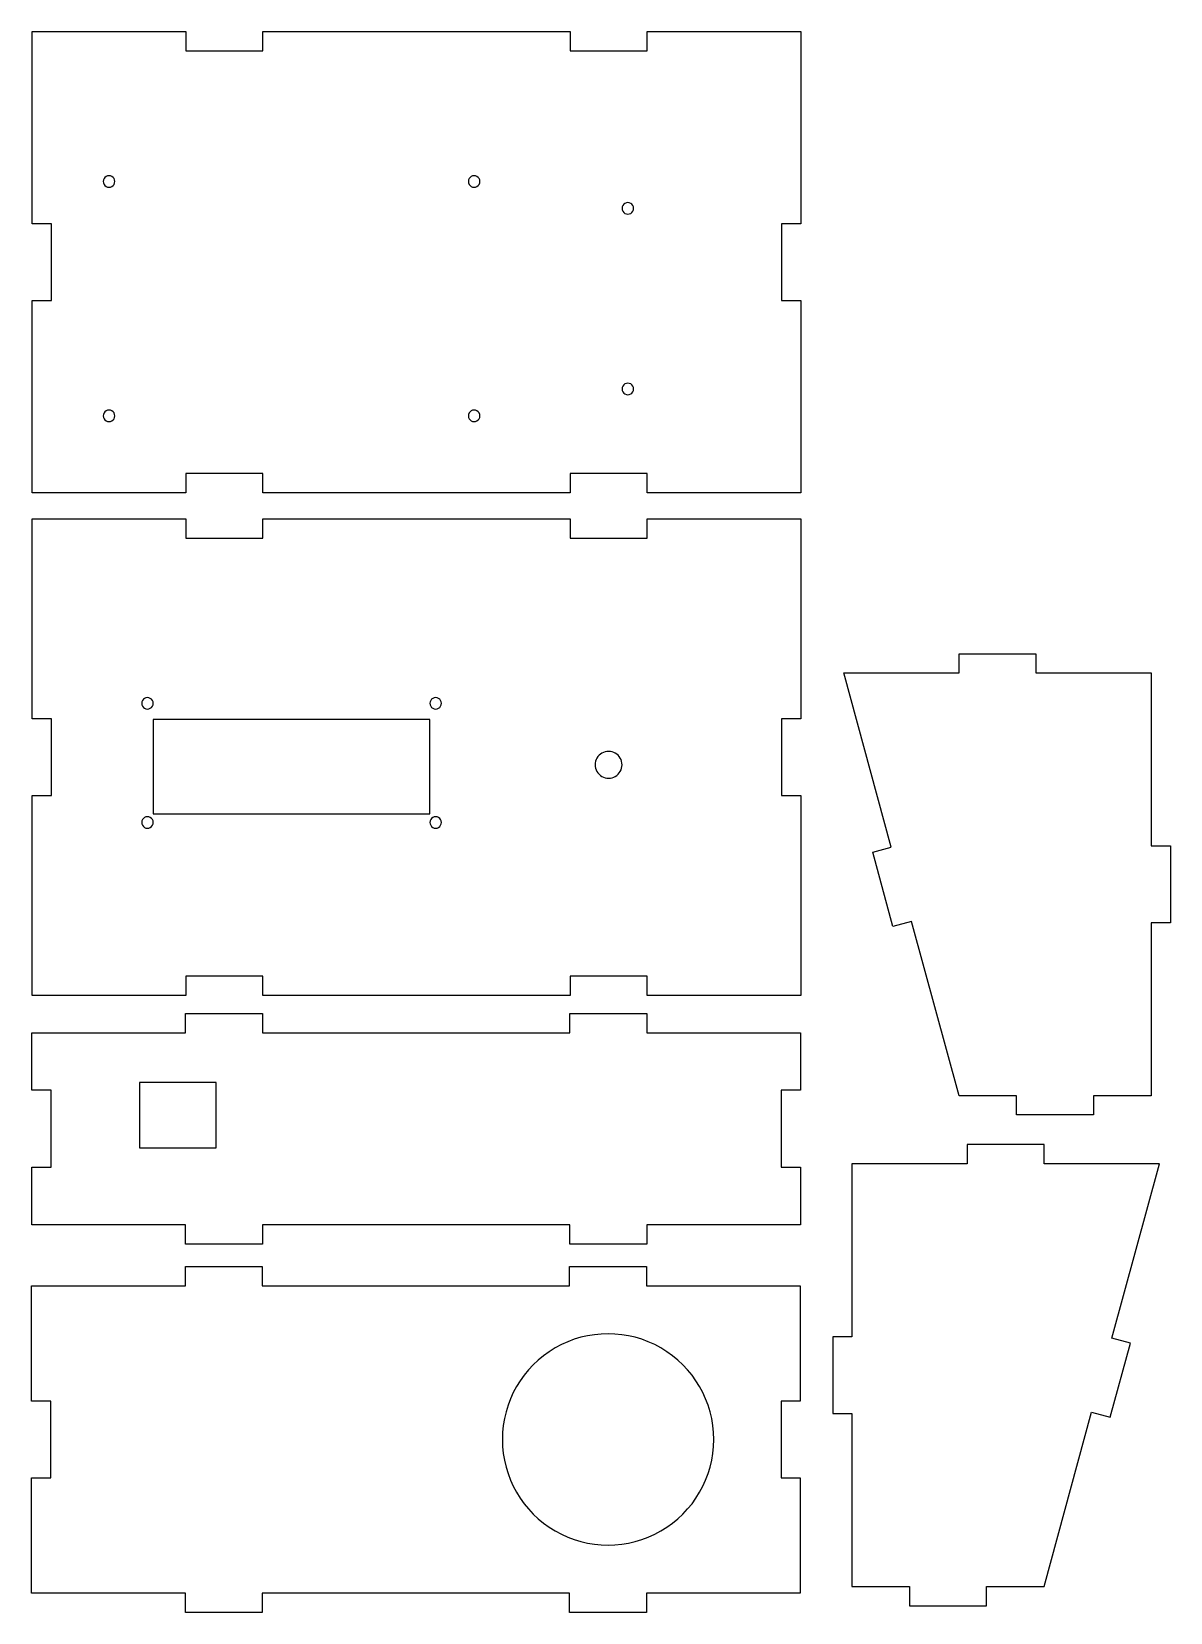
# Model space of a CAD drawing. Extents: x 16 to 313, y 10 to 422.
import ezdxf

# ---------------------------------------------------------------- set-up
doc = ezdxf.new("R2010")
doc.units = 0
doc.layers.add('Calque_1', color=7, linetype='CONTINUOUS')

msp = doc.modelspace()

# ---------------------------------------------------------------- linework, layer by layer
at = {"layer": 'Calque_1', "color": 7}
for p, q in [((16.559797, 371.561086), (16.559797, 421.56109)), ((16.559797, 421.56109), (56.559797, 421.56109)), ((56.559797, 421.56109), (56.559797, 416.56109)), ((76.559796, 416.56109), (76.559796, 421.56109)), ((76.559796, 421.56109), (156.5598, 421.56109)), ((156.5598, 421.56109), (156.5598, 416.56109)), ((176.5598, 416.56109), (176.5598, 421.56109)), ((176.5598, 421.56109), (216.55979, 421.56109)), ((216.55979, 421.56109), (216.55979, 371.561086)), ((56.559797, 416.56109), (76.559796, 416.56109)), ((156.5598, 416.56109), (176.5598, 416.56109)), ((38.059795, 382.561089), (38.059795, 382.561089)), ((133.0598, 382.561089), (133.0598, 382.561089)), ((173.0598, 375.561089), (173.0598, 375.561089)), ((21.559797, 371.561086), (16.559797, 371.561086)), ((21.559797, 351.561086), (21.559797, 371.561086)), ((216.55979, 371.561086), (211.5598, 371.561086)), ((211.5598, 371.561086), (211.5598, 351.561086)), ((16.559797, 301.561087), (16.559797, 351.561086)), ((16.559797, 351.561086), (21.559797, 351.561086)), ((211.5598, 351.561086), (216.55979, 351.561086)), ((216.55979, 351.561086), (216.55979, 301.561087)), ((173.0598, 328.561087), (173.0598, 328.561087)), ((38.059795, 321.561087), (38.059795, 321.561087)), ((133.0598, 321.561087), (133.0598, 321.561087)), ((76.559796, 306.561087), (56.559797, 306.561087)), ((56.559797, 306.561087), (56.559797, 301.561087)), ((76.559796, 301.561087), (76.559796, 306.561087)), ((176.5598, 306.561087), (156.5598, 306.561087)), ((156.5598, 306.561087), (156.5598, 301.561087)), ((176.5598, 301.561087), (176.5598, 306.561087)), ((56.559797, 301.561087), (16.559797, 301.561087)), ((156.5598, 301.561087), (76.559796, 301.561087)), ((216.55979, 301.561087), (176.5598, 301.561087)), ((16.553841, 242.75562), (16.553841, 294.75562)), ((16.553841, 294.75562), (56.553841, 294.75562)), ((56.553841, 294.75562), (56.553841, 289.75562)), ((76.553841, 289.75562), (76.553841, 294.75562)), ((76.553841, 294.75562), (156.55384, 294.75562)), ((156.55384, 294.75562), (156.55384, 289.75562)), ((176.55384, 289.75562), (176.55384, 294.75562)), ((176.55384, 294.75562), (216.55384, 294.75562)), ((216.55384, 294.75562), (216.55384, 242.75562)), ((56.553841, 289.75562), (76.553841, 289.75562)), ((156.55384, 289.75562), (176.55384, 289.75562)), ((257.73656, 254.650308), (257.73656, 259.650308)), ((257.73656, 259.650308), (277.73656, 259.650308)), ((277.73656, 259.650308), (277.73656, 254.650308)), ((240.10539, 209.297946), (227.73656, 254.650308)), ((227.73656, 254.650308), (257.73656, 254.650308)), ((277.73656, 254.650308), (307.73656, 254.650308)), ((307.73656, 254.650308), (307.73656, 209.650308)), ((21.553841, 242.75562), (16.553841, 242.75562)), ((21.553841, 222.75562), (21.553841, 242.75562)), ((48.053841, 246.755619), (48.053841, 246.755619)), ((123.05384, 246.755619), (123.05384, 246.755619)), ((216.55384, 242.75562), (211.55384, 242.75562)), ((211.55384, 242.75562), (211.55384, 222.75562)), ((120.05384, 242.50562), (48.053841, 242.50562)), ((48.053841, 242.50562), (48.053841, 218.00562)), ((120.05384, 218.00562), (120.05384, 242.50562)), ((170.05385, 230.755623), (170.05385, 230.755623)), ((16.553841, 170.75562), (16.553841, 222.75562)), ((16.553841, 222.75562), (21.553841, 222.75562)), ((211.55384, 222.75562), (216.55384, 222.75562)), ((216.55384, 222.75562), (216.55384, 170.75562)), ((48.053841, 218.00562), (120.05384, 218.00562)), ((48.053841, 215.755623), (48.053841, 215.755623)), ((123.05384, 215.755623), (123.05384, 215.755623)), ((235.28157, 207.982359), (240.10539, 209.297946)), ((240.54391, 188.68708), (235.28157, 207.982359)), ((307.73656, 209.650308), (312.73656, 209.650308)), ((312.73656, 209.650308), (312.73656, 189.65031)), ((245.36773, 190.00267), (240.54391, 188.68708)), ((257.73656, 144.65031), (245.36773, 190.00267)), ((312.73656, 189.65031), (307.73656, 189.65031)), ((307.73656, 189.65031), (307.73656, 144.65031)), ((76.553841, 175.75562), (56.553841, 175.75562)), ((56.553841, 175.75562), (56.553841, 170.75562)), ((76.553841, 170.75562), (76.553841, 175.75562)), ((176.55384, 175.75562), (156.55384, 175.75562)), ((156.55384, 175.75562), (156.55384, 170.75562)), ((176.55384, 170.75562), (176.55384, 175.75562)), ((56.553841, 170.75562), (16.553841, 170.75562)), ((156.55384, 170.75562), (76.553841, 170.75562)), ((216.55384, 170.75562), (176.55384, 170.75562)), ((56.481517, 161.04872), (56.481517, 166.04872)), ((56.481517, 166.04872), (76.481517, 166.04872)), ((76.481517, 166.04872), (76.481517, 161.04872)), ((156.48152, 161.04872), (156.48152, 166.04872)), ((156.48152, 166.04872), (176.48152, 166.04872)), ((176.48152, 166.04872), (176.48152, 161.04872)), ((16.481517, 146.04872), (16.481517, 161.04872)), ((16.481517, 161.04872), (56.481517, 161.04872)), ((76.481517, 161.04872), (156.48152, 161.04872)), ((176.48152, 161.04872), (216.48152, 161.04872)), ((216.48152, 161.04872), (216.48152, 146.04872)), ((21.481517, 146.04872), (16.481517, 146.04872)), ((21.481517, 126.04872), (21.481517, 146.04872)), ((64.481517, 148.04872), (44.481517, 148.04872)), ((44.481517, 148.04872), (44.481517, 131.04872)), ((64.481517, 131.04872), (64.481517, 148.04872)), ((216.48152, 146.04872), (211.48152, 146.04872)), ((211.48152, 146.04872), (211.48152, 126.04872)), ((272.73656, 144.65031), (257.73656, 144.65031)), ((272.73656, 139.65031), (272.73656, 144.65031)), ((307.73656, 144.65031), (292.73656, 144.65031)), ((292.73656, 144.65031), (292.73656, 139.65031)), ((292.73656, 139.65031), (272.73656, 139.65031)), ((279.87035, 131.91888), (259.87035, 131.91888)), ((259.87035, 131.91888), (259.87035, 126.91888)), ((279.87035, 126.91888), (279.87035, 131.91888)), ((44.481517, 131.04872), (64.481517, 131.04872)), ((16.481517, 111.04872), (16.481517, 126.04872)), ((16.481517, 126.04872), (21.481517, 126.04872)), ((211.48152, 126.04872), (216.48152, 126.04872)), ((216.48152, 126.04872), (216.48152, 111.04872)), ((259.87035, 126.91888), (229.87035, 126.91888)), ((229.87035, 126.91888), (229.87035, 81.91888)), ((309.87035, 126.91888), (279.87035, 126.91888)), ((297.50152, 81.56652), (309.87035, 126.91888)), ((56.481517, 111.04872), (16.481517, 111.04872)), ((56.481517, 106.04872), (56.481517, 111.04872)), ((156.48152, 111.04872), (76.481517, 111.04872)), ((76.481517, 111.04872), (76.481517, 106.04872)), ((156.48152, 106.04872), (156.48152, 111.04872)), ((216.48152, 111.04872), (176.48152, 111.04872)), ((176.48152, 111.04872), (176.48152, 106.04872)), ((76.481517, 106.04872), (56.481517, 106.04872)), ((176.48152, 106.04872), (156.48152, 106.04872)), ((56.416667, 95.18452), (56.416667, 100.18452)), ((56.416667, 100.18452), (76.416667, 100.18452)), ((76.416667, 100.18452), (76.416667, 95.18452)), ((156.41667, 95.18452), (156.41667, 100.18452)), ((156.41667, 100.18452), (176.41667, 100.18452)), ((176.41667, 100.18452), (176.41667, 95.18452)), ((16.416667, 65.18452), (16.416667, 95.18452)), ((16.416667, 95.18452), (56.416667, 95.18452)), ((76.416667, 95.18452), (156.41667, 95.18452)), ((176.41667, 95.18452), (216.41667, 95.18452)), ((216.41667, 95.18452), (216.41667, 65.18452)), ((229.87035, 81.91888), (224.87035, 81.91888)), ((224.87035, 81.91888), (224.87035, 61.91888)), ((297.06299, 60.95565), (302.32534, 80.25093)), ((302.32534, 80.25093), (297.50152, 81.56652)), ((21.416667, 65.18452), (16.416667, 65.18452)), ((21.416667, 45.18452), (21.416667, 65.18452)), ((216.41667, 65.18452), (211.41667, 65.18452)), ((211.41667, 65.18452), (211.41667, 45.18452)), ((224.87035, 61.91888), (229.87035, 61.91888)), ((229.87035, 61.91888), (229.87035, 16.91888)), ((279.87035, 16.91888), (292.23917, 62.27124)), ((292.23917, 62.27124), (297.06299, 60.95565)), ((193.91667, 55.18452), (193.91667, 55.18452)), ((16.416667, 15.18452), (16.416667, 45.18452)), ((16.416667, 45.18452), (21.416667, 45.18452)), ((211.41667, 45.18452), (216.41667, 45.18452)), ((216.41667, 45.18452), (216.41667, 15.18452)), ((229.87035, 16.91888), (244.87035, 16.91888)), ((244.87035, 16.91888), (244.87035, 11.91888)), ((264.87035, 11.91888), (264.87035, 16.91888)), ((264.87035, 16.91888), (279.87035, 16.91888)), ((56.416667, 15.18452), (16.416667, 15.18452)), ((56.416667, 10.18452), (56.416667, 15.18452)), ((156.41667, 15.18452), (76.416667, 15.18452)), ((76.416667, 15.18452), (76.416667, 10.18452)), ((156.41667, 10.18452), (156.41667, 15.18452)), ((216.41667, 15.18452), (176.41667, 15.18452)), ((176.41667, 15.18452), (176.41667, 10.18452)), ((76.416667, 10.18452), (56.416667, 10.18452)), ((176.41667, 10.18452), (156.41667, 10.18452)), ((244.87035, 11.91888), (264.87035, 11.91888))]:
    msp.add_line(p, q, dxfattribs=at)
for points in [[(35.809795, 383.860127), (35.345693, 383.592178), (35.059795, 383.096987), (35.059795, 382.561089)], [(37.309795, 383.860127), (36.845693, 384.128076), (36.273897, 384.128076), (35.809795, 383.860127)], [(38.059795, 382.561089), (38.059795, 383.096987), (37.773897, 383.592178), (37.309795, 383.860127)], [(130.8098, 383.860127), (130.345698, 383.592178), (130.0598, 383.096987), (130.0598, 382.561089)], [(132.3098, 383.860127), (131.845698, 384.128076), (131.273902, 384.128076), (130.8098, 383.860127)], [(133.0598, 382.561089), (133.0598, 383.096987), (132.773902, 383.592178), (132.3098, 383.860127)], [(35.059795, 382.561089), (35.059795, 382.025191), (35.345693, 381.53), (35.809795, 381.262051)], [(35.809795, 381.262051), (36.273897, 380.994102), (36.845693, 380.994102), (37.309795, 381.262051)], [(37.309795, 381.262051), (37.773897, 381.53), (38.059795, 382.025191), (38.059795, 382.561089)], [(130.0598, 382.561089), (130.0598, 382.025191), (130.345698, 381.53), (130.8098, 381.262051)], [(130.8098, 381.262051), (131.273902, 380.994102), (131.845698, 380.994102), (132.3098, 381.262051)], [(132.3098, 381.262051), (132.773902, 381.53), (133.0598, 382.025191), (133.0598, 382.561089)], [(170.8098, 376.860127), (170.345698, 376.592178), (170.0598, 376.096987), (170.0598, 375.561089)], [(170.0598, 375.561089), (170.0598, 375.025191), (170.345698, 374.53), (170.8098, 374.262051)], [(172.3098, 376.860127), (171.845698, 377.128076), (171.273902, 377.128076), (170.8098, 376.860127)], [(173.0598, 375.561089), (173.0598, 376.096987), (172.773902, 376.592178), (172.3098, 376.860127)], [(172.3098, 374.262051), (172.773902, 374.53), (173.0598, 375.025191), (173.0598, 375.561089)], [(170.8098, 374.262051), (171.273902, 373.994102), (171.845698, 373.994102), (172.3098, 374.262051)], [(170.8098, 329.860125), (170.345698, 329.592176), (170.0598, 329.096985), (170.0598, 328.561087)], [(172.3098, 329.860125), (171.845698, 330.128074), (171.273902, 330.128074), (170.8098, 329.860125)], [(173.0598, 328.561087), (173.0598, 329.096985), (172.773902, 329.592176), (172.3098, 329.860125)], [(170.0598, 328.561087), (170.0598, 328.025189), (170.345698, 327.529998), (170.8098, 327.262049)], [(170.8098, 327.262049), (171.273902, 326.9941), (171.845698, 326.9941), (172.3098, 327.262049)], [(172.3098, 327.262049), (172.773902, 327.529998), (173.0598, 328.025189), (173.0598, 328.561087)], [(35.809795, 322.860125), (35.345693, 322.592176), (35.059795, 322.096985), (35.059795, 321.561087)], [(35.059795, 321.561087), (35.059795, 321.025189), (35.345693, 320.529998), (35.809795, 320.262049)], [(37.309795, 322.860125), (36.845693, 323.128074), (36.273897, 323.128074), (35.809795, 322.860125)], [(38.059795, 321.561087), (38.059795, 322.096985), (37.773897, 322.592176), (37.309795, 322.860125)], [(37.309795, 320.262049), (37.773897, 320.529998), (38.059795, 321.025189), (38.059795, 321.561087)], [(130.8098, 322.860125), (130.345698, 322.592176), (130.0598, 322.096985), (130.0598, 321.561087)], [(130.0598, 321.561087), (130.0598, 321.025189), (130.345698, 320.529998), (130.8098, 320.262049)], [(132.3098, 322.860125), (131.845698, 323.128074), (131.273902, 323.128074), (130.8098, 322.860125)], [(133.0598, 321.561087), (133.0598, 322.096985), (132.773902, 322.592176), (132.3098, 322.860125)], [(132.3098, 320.262049), (132.773902, 320.529998), (133.0598, 321.025189), (133.0598, 321.561087)], [(35.809795, 320.262049), (36.273897, 319.9941), (36.845693, 319.9941), (37.309795, 320.262049)], [(130.8098, 320.262049), (131.273902, 319.9941), (131.845698, 319.9941), (132.3098, 320.262049)], [(45.803841, 248.054657), (45.339739, 247.786708), (45.053841, 247.291517), (45.053841, 246.755619)], [(47.303841, 248.054657), (46.839739, 248.322606), (46.267943, 248.322606), (45.803841, 248.054657)], [(48.053841, 246.755619), (48.053841, 247.291517), (47.767943, 247.786708), (47.303841, 248.054657)], [(120.80384, 248.054657), (120.339738, 247.786708), (120.05384, 247.291517), (120.05384, 246.755619)], [(122.30384, 248.054657), (121.839738, 248.322606), (121.267942, 248.322606), (120.80384, 248.054657)], [(123.05384, 246.755619), (123.05384, 247.291517), (122.767942, 247.786708), (122.30384, 248.054657)], [(45.053841, 246.755619), (45.053841, 246.219721), (45.339739, 245.72453), (45.803841, 245.456581)], [(45.803841, 245.456581), (46.267943, 245.188632), (46.839739, 245.188632), (47.303841, 245.456581)], [(47.303841, 245.456581), (47.767943, 245.72453), (48.053841, 246.219721), (48.053841, 246.755619)], [(120.05384, 246.755619), (120.05384, 246.219721), (120.339738, 245.72453), (120.80384, 245.456581)], [(120.80384, 245.456581), (121.267942, 245.188632), (121.839738, 245.188632), (122.30384, 245.456581)], [(122.30384, 245.456581), (122.767942, 245.72453), (123.05384, 246.219721), (123.05384, 246.755619)], [(164.80385, 233.786712), (163.720946, 233.161497), (163.05385, 232.006053), (163.05385, 230.755623)], [(163.05385, 230.755623), (163.05385, 229.505193), (163.720946, 228.349749), (164.80385, 227.724534)], [(168.30385, 233.786712), (167.220946, 234.411927), (165.886754, 234.411927), (164.80385, 233.786712)], [(170.05385, 230.755623), (170.05385, 232.006053), (169.386754, 233.161497), (168.30385, 233.786712)], [(168.30385, 227.724534), (169.386754, 228.349749), (170.05385, 229.505193), (170.05385, 230.755623)], [(164.80385, 227.724534), (165.886754, 227.099319), (167.220946, 227.099319), (168.30385, 227.724534)], [(45.803841, 217.054661), (45.339739, 216.786712), (45.053841, 216.291521), (45.053841, 215.755623)], [(45.053841, 215.755623), (45.053841, 215.219725), (45.339739, 214.724534), (45.803841, 214.456585)], [(47.303841, 217.054661), (46.839739, 217.32261), (46.267943, 217.32261), (45.803841, 217.054661)], [(45.803841, 214.456585), (46.267943, 214.188636), (46.839739, 214.188636), (47.303841, 214.456585)], [(48.053841, 215.755623), (48.053841, 216.291521), (47.767943, 216.786712), (47.303841, 217.054661)], [(47.303841, 214.456585), (47.767943, 214.724534), (48.053841, 215.219725), (48.053841, 215.755623)], [(120.80384, 217.054661), (120.339738, 216.786712), (120.05384, 216.291521), (120.05384, 215.755623)], [(120.05384, 215.755623), (120.05384, 215.219725), (120.339738, 214.724534), (120.80384, 214.456585)], [(122.30384, 217.054661), (121.839738, 217.32261), (121.267942, 217.32261), (120.80384, 217.054661)], [(120.80384, 214.456585), (121.267942, 214.188636), (121.839738, 214.188636), (122.30384, 214.456585)], [(123.05384, 215.755623), (123.05384, 216.291521), (122.767942, 216.786712), (122.30384, 217.054661)], [(122.30384, 214.456585), (122.767942, 214.724534), (123.05384, 215.219725), (123.05384, 215.755623)], [(180.16667, 79.000219), (171.65814, 83.91262), (161.1752, 83.91262), (152.66667, 79.000219)], [(152.66667, 79.000219), (144.15814, 74.087817), (138.91667, 65.009324), (138.91667, 55.18452)], [(193.91667, 55.18452), (193.91667, 65.009324), (188.6752, 74.087817), (180.16667, 79.000219)], [(138.91667, 55.18452), (138.91667, 45.359716), (144.15814, 36.281223), (152.66667, 31.368821)], [(180.16667, 31.368821), (188.6752, 36.281223), (193.91667, 45.359716), (193.91667, 55.18452)], [(152.66667, 31.368821), (161.1752, 26.45642), (171.65814, 26.45642), (180.16667, 31.368821)]]:
    msp.add_open_spline(points, degree=3, dxfattribs=at)

doc.saveas('drawing.dxf')
